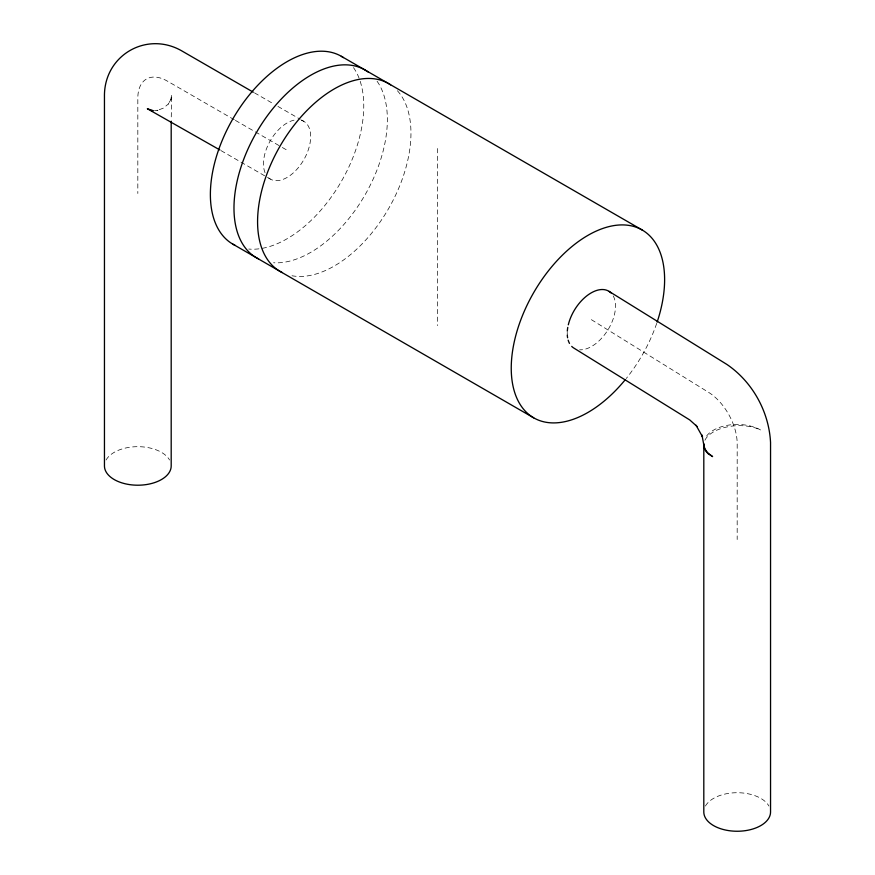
<?xml version="1.0" encoding="UTF-8"?>
<svg xmlns="http://www.w3.org/2000/svg" width="875" height="875" viewBox="0 0 875 875"><rect width="100%" height="100%" fill="white"/><g stroke="black" fill="none" stroke-linecap="round" stroke-linejoin="round"><path stroke-width="0.66" stroke-dasharray="4.38 3.28" d="M154.514 110.381L157.959 110.272L156.603 110.688L163.286 108.161L168.82 103.644L167.792 104.595L171.423 98.755L170.537 100.712L171.762 94.653L171.194 119.809M254.483 92.859L273.252 103.698M277.944 106.411L300.234 119.284M301.405 119.963L303.756 121.319M234.237 119.711L167.311 81.08A41.716 24.084 60 0 0 137.823 98.109L137.823 193.473M235.408 120.389L281.203 146.825M282.373 147.503L287.066 150.216M221.036 150.631L270.386 179.112M591.38 319.67L708.378 392.219A41.705 23.516 61.1 0 1 737.188 443.68L737.177 539.514M437.5 148.509L437.5 325.62M397.392 90.727A108.456 62.617 -60 0 1 389.036 207.823A108.456 62.617 -60 0 1 291.998 275.756M656.698 323.4A108.456 62.617 -60 0 1 626.27 378.47M377.081 81.222A108.456 62.617 -60 0 1 365.4 194.272A108.456 62.617 -60 0 1 273.558 262.762M353.489 67.594A108.456 62.617 -60 0 1 341.294 181.519A108.456 62.617 -60 0 1 248.73 249.047M301.438 120.302A33.37 19.272 -60 0 1 303.756 159.852A33.37 19.272 -60 0 1 268.352 177.614M265.037 172.692A33.37 19.272 -60 0 1 270.386 140.58A33.37 19.272 -60 0 1 295.52 119.897M705.436 806.039A33.37 19.272 0 0 1 737.177 792.717A33.37 19.272 0 0 1 768.917 806.039M704.933 440.213A33.381 17.938 -3.1 0 1 728.536 426.628A33.381 17.938 -3.1 0 1 760.747 430.073L760.736 430.073A33.359 19.261 0 0 0 704.955 438.736M613.255 295.947A33.37 19.458 -58.2 0 1 607.83 330.061A33.37 19.458 -58.2 0 1 579.655 349.814M567.295 335.136A33.37 19.458 -58.2 0 1 567.252 332.347M106.083 459.998A33.37 19.272 0 0 1 137.823 446.677A33.37 19.272 0 0 1 169.564 459.998"/><path stroke-width="1.31" d="M151.08 110.502L153.223 110.709L147.35 108.752L219.866 149.953M341.294 56.284L642.163 229.994M253.302 92.192L182.908 51.548C147.262 30.013 103.622 55.212 104.453 96.841L104.453 465.948A33.37 19.272 0 0 0 137.823 485.209A33.37 19.272 0 0 0 171.194 465.948L171.194 121.177M232.838 244.136L533.706 417.845M609.044 291.364L726.983 364.492C752.489 381.883 768.972 411.644 770.547 442.444L770.547 811.978A33.37 19.272 0 0 1 737.177 831.25A33.37 19.272 0 0 1 703.806 811.978L703.806 444.905L701.969 435.039L702.494 436.767L696.03 425.217M708.28 453.731L712.611 456.608L708.28 453.348A33.359 19.261 0 0 1 703.828 443.723M697.298 426.705L689.773 419.956L573.716 347.988A33.37 19.458 -58.2 0 1 571.714 346.391M282.253 272.562A108.456 62.617 -60 0 1 280.033 146.158A108.456 62.617 -60 0 1 390.622 84.864M625.406 379.531A108.456 62.617 -60 0 1 512.652 384.278A108.456 62.617 -60 0 1 597.614 230.475A108.456 62.617 -60 0 1 657.136 322.098M258.65 258.945A108.456 62.617 -60 0 1 256.988 131.589A108.456 62.617 -60 0 1 368.058 71.969M235.058 245.317A108.456 62.617 -60 0 1 232.838 118.902A108.456 62.617 -60 0 1 343.427 57.619M708.258 453.742A33.381 17.938 -3.1 0 1 703.784 444.916M568.302 324.833A33.37 19.458 -58.2 0 1 587.508 295.312A33.37 19.458 -58.2 0 1 611.034 292.961M569.494 343.394A33.37 19.458 -58.2 0 1 568.17 340.178M567.602 337.772A33.37 19.458 -58.2 0 1 567.295 335.136M567.317 331.155A33.37 19.458 -58.2 0 1 567.766 327.403"/></g></svg>
